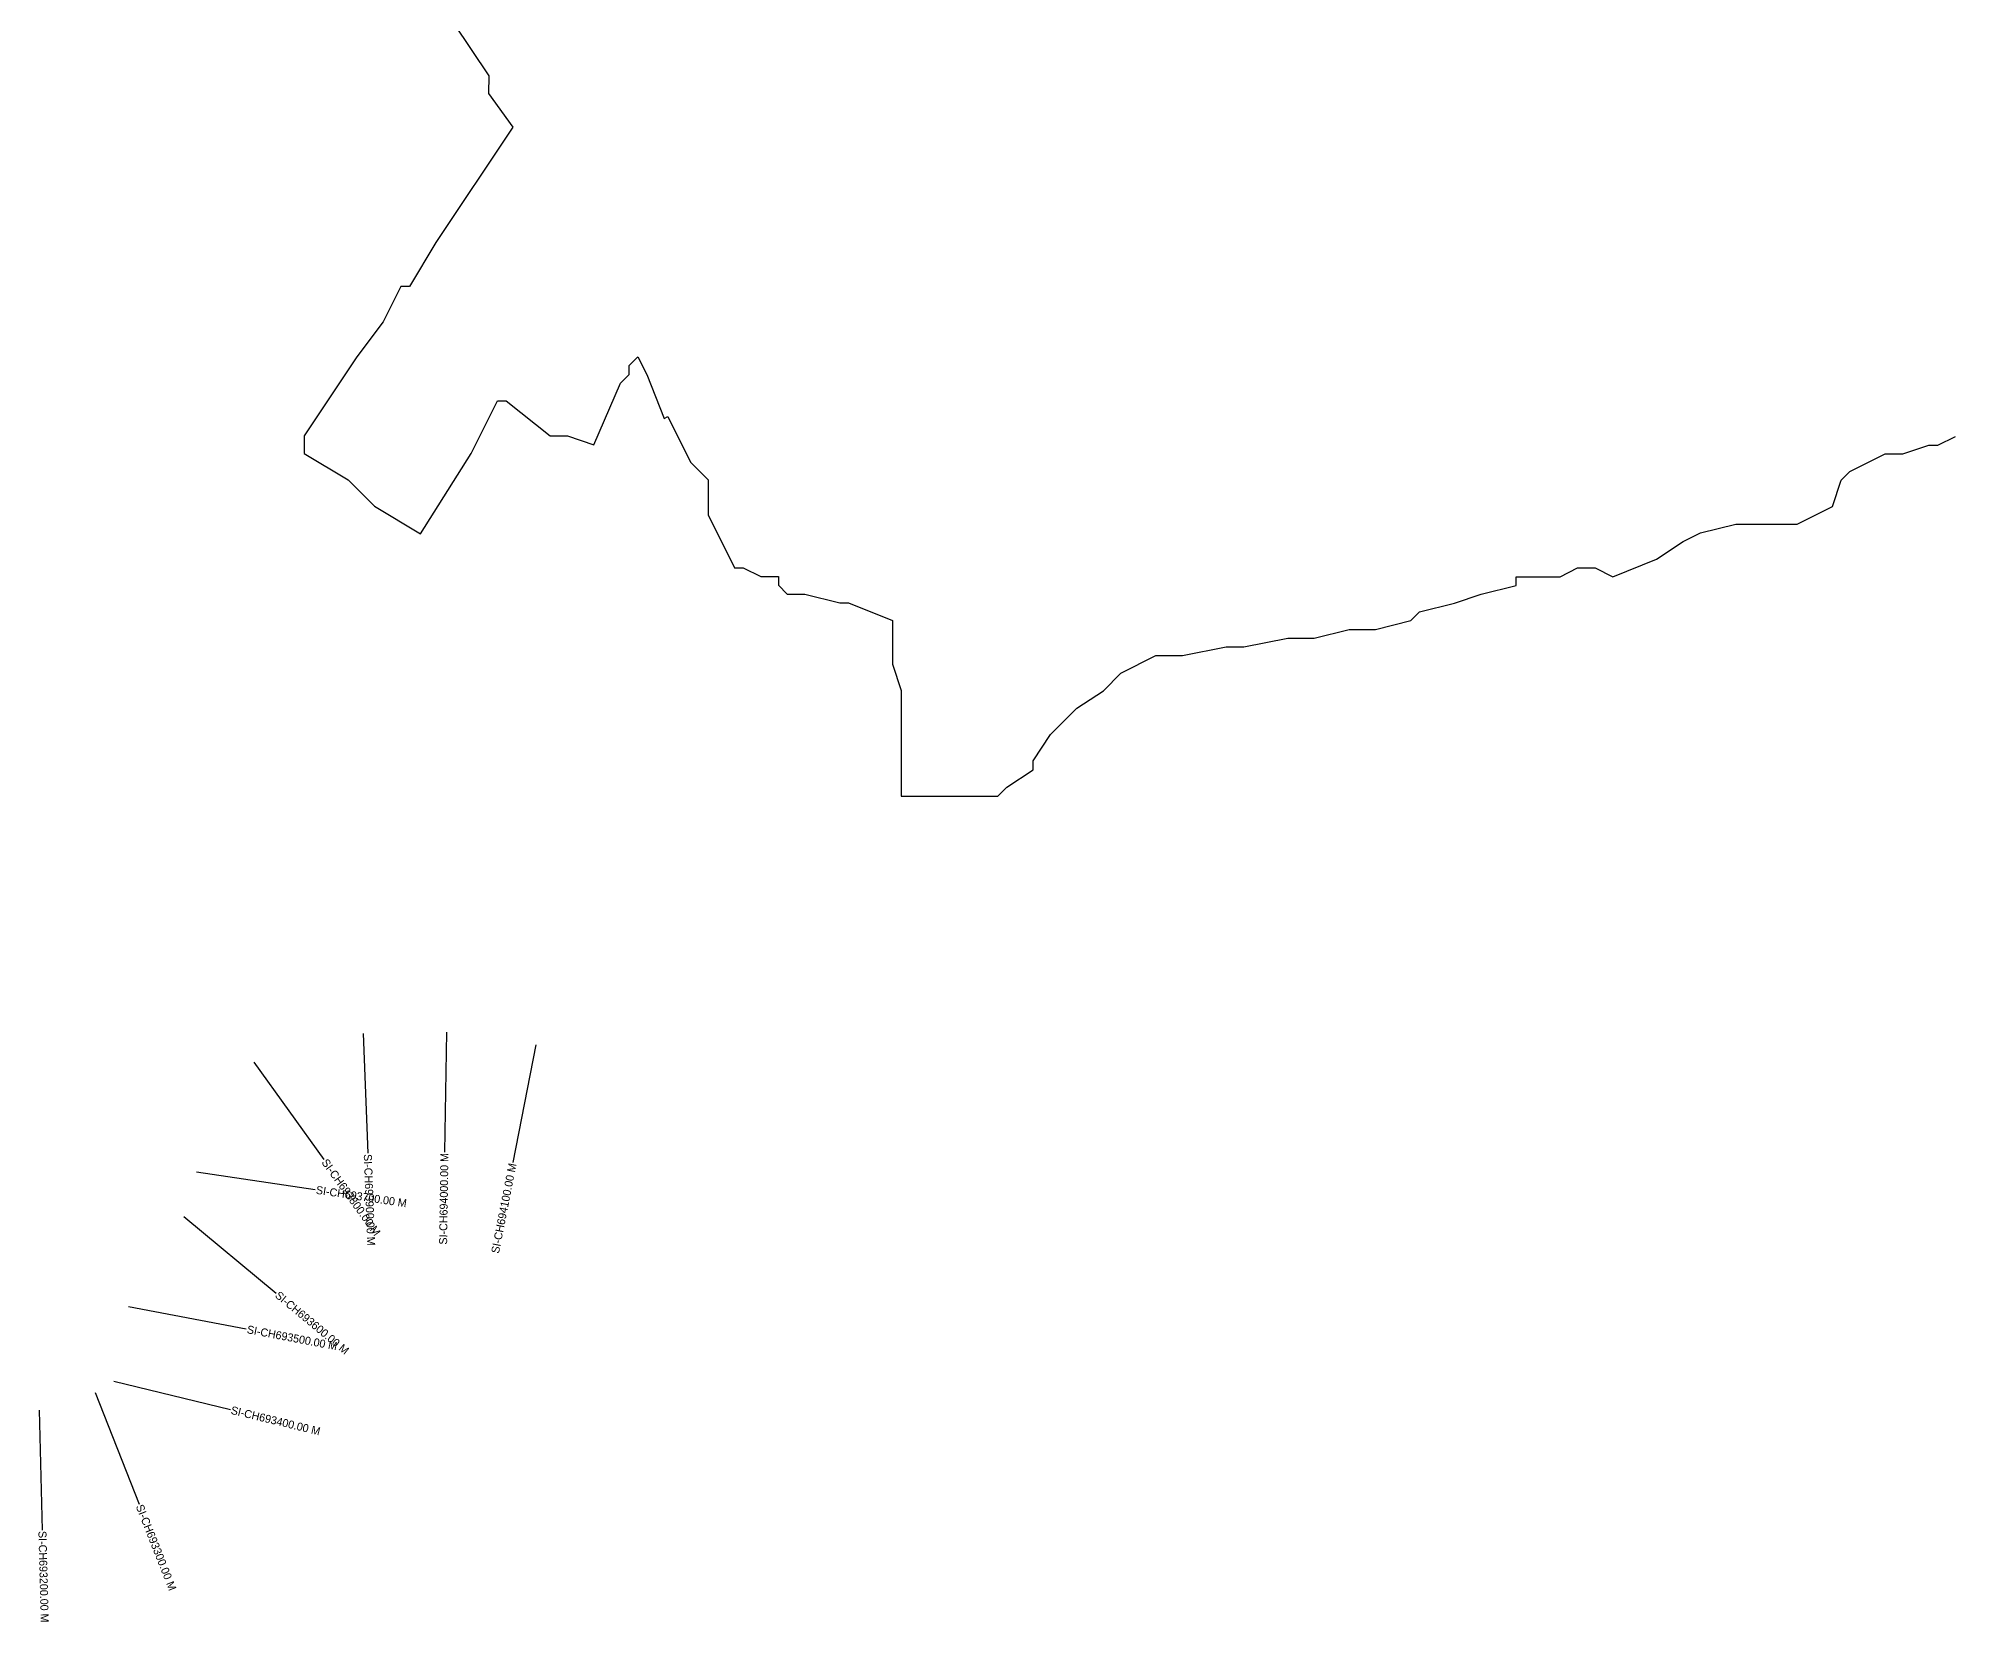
# Model space of a CAD drawing. Header units: metres. Extents: x 339539 to 346804, y 1761940 to 1765899.
# Drawn here: x 342813 to 345206, y 1761940 to 1763920 of the extents above; entities that cross this region are included whole.
import ezdxf
from ezdxf.enums import TextEntityAlignment as Align

# ---------------------------------------------------------------- set-up
doc = ezdxf.new("R2010")
doc.units = ezdxf.units.M
for name, color, linetype in [('CS', 134, 'Continuous'), ('CSMark', 6, 'Continuous'), ('VILLAGE BOUNDRY', 10, 'Continuous')]:
    doc.layers.add(name, color=color, linetype=linetype)

msp = doc.modelspace()

# ---------------------------------------------------------------- linework, layer by layer
at = {"layer": 'CS'}
for p, q in [((343218.9, 1762675.7), (343224.6, 1762525.8)), ((343322.9, 1762677.1), (343320.5, 1762527.1)), ((343434.8, 1762661.3), (343405.9, 1762514.2)), ((343082.1, 1762639.7), (343169.7, 1762518)), ((343010.7, 1762502.7), (343159, 1762480.4)), ((342994.8, 1762446.8), (343110.2, 1762351)), ((342925.5, 1762334.3), (343072.8, 1762306.1)), ((342907.1, 1762240.8), (343052.9, 1762205.3)), ((342883.7, 1762226.7), (342938.7, 1762087.2)), ((342813.9, 1762204.5), (342817.8, 1762054.6))]:
    msp.add_line(p, q, dxfattribs=at)
at = {"layer": 'VILLAGE BOUNDRY'}
msp.add_lwpolyline([(343331.9, 1763938.7), (343375.8, 1763872.8), (343375.7, 1763850.9), (343406, 1763808.5), (343309.8, 1763664.3), (343276.9, 1763609.4), (343265.9, 1763609.4), (343243.9, 1763565.5), (343211, 1763521.6), (343145.1, 1763422.8), (343145.1, 1763400.8), (343200, 1763367.9), (343232.9, 1763334.9), (343290.7, 1763300.2), (343353.7, 1763400.8), (343386.6, 1763466.6), (343397.6, 1763466.6), (343452.5, 1763422.7), (343474.4, 1763422.7), (343507.3, 1763411.7), (343540.3, 1763488.5), (343551.3, 1763499.5), (343551.3, 1763510.5), (343562.3, 1763521.5), (343573.2, 1763499.5), (343595.2, 1763444.6), (343599.6, 1763446.8), (343628.1, 1763389.7), (343650.1, 1763367.7), (343650, 1763323.8), (343682.9, 1763257.9), (343693.9, 1763257.9), (343715.9, 1763246.9), (343737.8, 1763246.9), (343737.8, 1763236), (343748.8, 1763225), (343770.8, 1763225), (343814.7, 1763214), (343825.6, 1763214), (343880.5, 1763192), (343880.5, 1763137.1), (343891.5, 1763104.2), (343891.4, 1762972.4), (343935.3, 1762972.4), (344012.2, 1762972.4), (344023.2, 1762983.4), (344056.1, 1763005.3), (344056.1, 1763016.3), (344078.1, 1763049.2), (344111, 1763082.1), (344144, 1763104.1), (344165.9, 1763126), (344209.8, 1763148), (344242.8, 1763148), (344297.7, 1763158.9), (344319.6, 1763158.9), (344374.5, 1763169.9), (344407.5, 1763169.9), (344451.4, 1763180.8), (344484.3, 1763180.8), (344528.2, 1763191.8), (344539.2, 1763202.7), (344583.1, 1763213.7), (344616.1, 1763224.7), (344660, 1763235.6), (344660, 1763246.6), (344714.9, 1763246.6), (344736.8, 1763257.6), (344758.8, 1763257.6), (344780.7, 1763246.6), (344835.6, 1763268.5), (344868.6, 1763290.5), (344890.5, 1763301.4), (344934.4, 1763312.4), (345011.3, 1763312.4), (345055.2, 1763334.3), (345066.2, 1763367.2), (345077.2, 1763378.2), (345121.1, 1763400.1), (345143.1, 1763400.1), (345176, 1763411.1), (345187, 1763411.1), (345209, 1763422.1)], dxfattribs=at)

# ---------------------------------------------------------------- texts
at = {"layer": 'CSMark'}
for s, rotation, p in [('SI-CH693900.00 M', 272.1552, (343224.6, 1762524.8)), ('SI-CH693800.00 M', 305.7572, (343170.3, 1762517.2)), ('SI-CH693700.00 M', 351.4378, (343160, 1762480.2)), ('SI-CH693600.00 M', 320.3148, (343111, 1762350.4)), ('SI-CH693500.00 M', 349.1704, (343073.8, 1762305.9)), ('SI-CH693400.00 M', 346.2888, (343053.8, 1762205)), ('SI-CH693300.00 M', 291.5149, (342939.1, 1762086.2)), ('SI-CH693200.00 M', 271.4987, (342817.9, 1762053.6))]:
    msp.add_text(s, height=10, rotation=rotation, dxfattribs=at).set_placement(p, align=Align.MIDDLE_LEFT)
for s, rotation, p in [('SI-CH694000.00 M', 89.0929, (343320.5, 1762526.1)), ('SI-CH694100.00 M', 78.8653, (343405.7, 1762513.2))]:
    msp.add_text(s, height=10, rotation=rotation, dxfattribs=at).set_placement(p, align=Align.MIDDLE_RIGHT)

doc.saveas('drawing.dxf')
